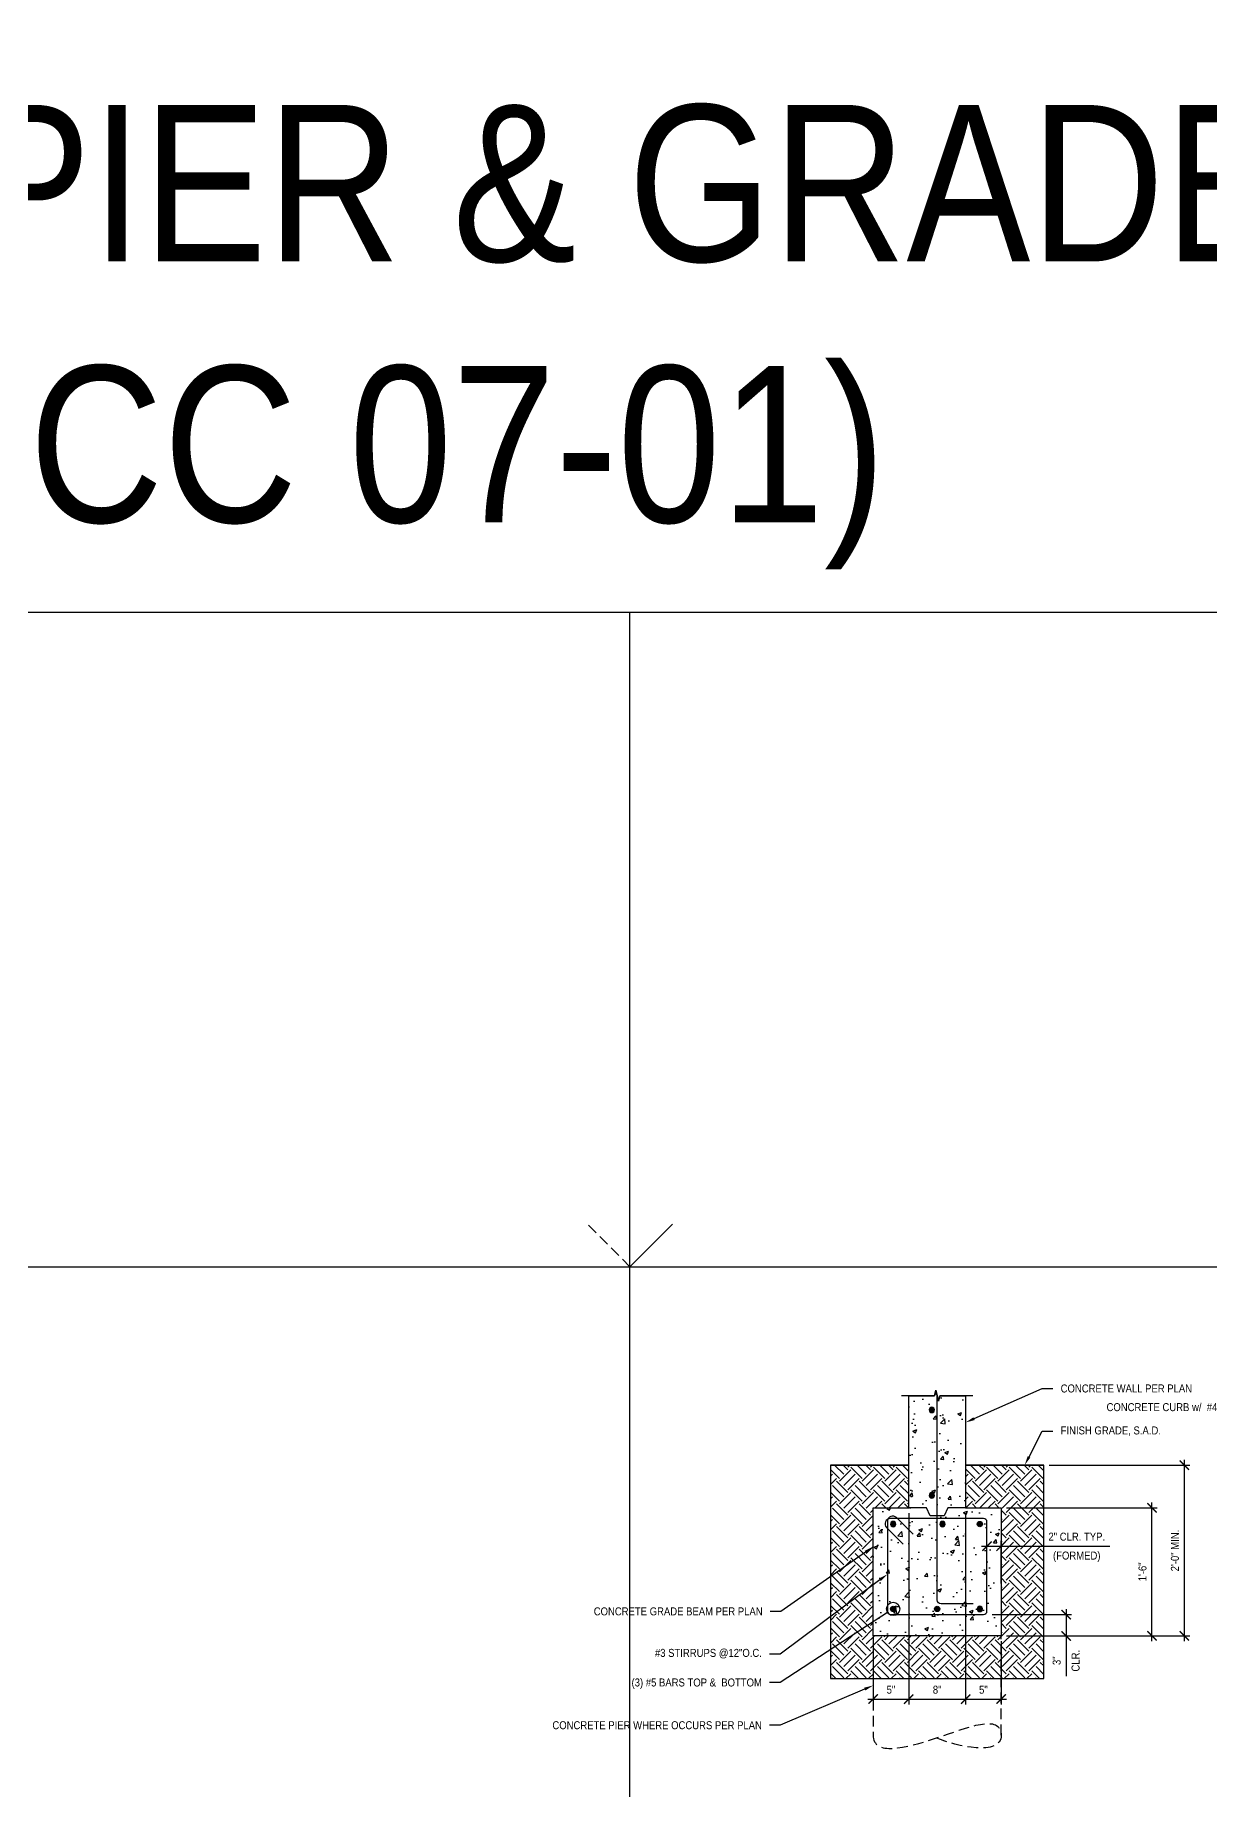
# Model space of a CAD drawing. Header units: inches. Extents: x -2661 to 42767, y -1222 to 9099.
# Drawn here: x -472.4 to -307.2, y 1586 to 1832.7 of the extents above; entities that cross this region are included whole.
import ezdxf
from ezdxf import colors
from ezdxf.entities.mleader import LeaderData, LeaderLine
from ezdxf.math import Vec2, Vec3

# ---------------------------------------------------------------- set-up
doc = ezdxf.new("R2010")
doc.units = ezdxf.units.IN
doc.header["$LTSCALE"] = 12
doc.header["$MEASUREMENT"] = 0
doc.header["$PDMODE"] = 3
doc.linetypes.add('HIDDEN2', pattern=[0.1875, 0.125, -0.0625])
doc.layers.get('0').update_dxf_attribs({"linetype": 'CONTINUOUS'})
doc.layers.get('DefPoints').update_dxf_attribs({"color": 251, "linetype": 'CONTINUOUS'})
doc.layers.add('DESIGNER COMMENTS', color=221, linetype='CONTINUOUS', plot=False)
doc.layers.add('S-ANNO-GRID-NONPLOT', color=251, linetype='CONTINUOUS', plot=False)
for name, color, linetype in [('S-ANNO-DIMS', 2, 'CONTINUOUS'), ('S-ANNO-NOTE', 4, 'CONTINUOUS'), ('S-BREAK', 2, 'CONTINUOUS'), ('S-CONC', 4, 'CONTINUOUS'), ('S-GRADE', 3, 'CONTINUOUS'), ('S-REBAR', 7, 'CONTINUOUS')]:
    doc.layers.add(name, color=color, linetype=linetype)
doc.layers.add('S-ANNO-NONPLOT', color=253, linetype='CONTINUOUS', plot=False, transparency=0.5)
doc.layers.add('S-HATCH-SOIL', color=7, linetype='CONTINUOUS', true_color=0x8f8f8f, transparency=0.8)
doc.layers.add('S-HATCH2', color=2, linetype='CONTINUOUS', transparency=0.5)
doc.styles.add('Arial', font='arial.ttf', dxfattribs={"width": 0.85})
doc.dimstyles.new('DIM-12_Se', dxfattribs={"dimscale": 12, "dimtxt": 0.09375, "dimasz": 0.109375, "dimexe": 0.0625, "dimexo": 0.0625, "dimgap": 0.0625, "dimtad": 1, "dimdec": 4, "dimzin": 11, "dimdsep": 46, "dimlunit": 4, "dimtxsty": 'Arial', "dimblk": 'ARCHTICK', "dimcen": 0.125, "dimdle": 0.0625, "dimclrd": 256, "dimclre": 256, "dimclrt": 4, "dimadec": 0, "dimazin": 0, "dimtfac": 0.75, "dimtdec": 4, "dimtmove": 0, "dimatfit": 3, "dimfxl": 1, "dimfrac": 1, "dimtolj": 1, "dimtzin": 0, "dimarcsym": 0})

# ---------------------------------------------------------------- blocks, each defined once
blk = doc.blocks.new('Se_24x36_STARTERS_GRID')
for p, q in [((-372.84, 276), (-279.63, 276)), ((-279.63, -92), (-279.63, 276)), ((-279.63, 276), (-186.42, 276)), ((-279.63, 184), (-273.63, 190)), ((-372.84, 184), (-279.63, 184)), ((-279.63, 184), (-186.42, 184))]:
    blk.add_line(p, q)
at = {"linetype": 'HIDDEN2'}
blk.add_line((-279.63, 184), (-285.63, 190), dxfattribs=at)
blk = doc.blocks.new('*U521')
h = blk.add_hatch(color=256)
h.dxf.hatch_style = 1
h.paths.add_polyline_path([(0.375, 0, 1), (-0.375, 0, 1)])
at = {"color": 0}
blk.add_circle((0, 0), 0.375, dxfattribs=at)
blk = doc.blocks.new('_ARCHTICK')
at = {"color": 0, "linetype": 'ByBlock', "const_width": 0.15}
blk.add_lwpolyline([(-0.5, -0.5), (0.5, 0.5)], dxfattribs=at)
blk = doc.blocks.new('*D2155')
at = {"layer": 'DefPoints', "color": 0, "transparency": 16777216}
for p in [(-349.53, 1625.66), (-354.53, 1607.66), (-349.53, 1598.77)]:
    blk.add_point(p, dxfattribs=at)
at = {"layer": 'S-ANNO-DIMS', "lineweight": -2, "transparency": 16777216}
for p, q in [((-349.53, 1624.91), (-349.53, 1598.02)), ((-354.53, 1606.91), (-354.53, 1598.02)), ((-355.28, 1598.77), (-348.78, 1598.77))]:
    blk.add_line(p, q, dxfattribs=at)
at = {"layer": 'S-ANNO-DIMS', "lineweight": -2, "transparency": 16777216, "xscale": 1.3125, "yscale": 1.3125, "zscale": 1.3125, "rotation": 180}
blk.add_blockref('_ARCHTICK', (-354.53, 1598.77), dxfattribs=at)
at = {"layer": 'S-ANNO-DIMS', "lineweight": -2, "transparency": 16777216, "xscale": 1.3125, "yscale": 1.3125, "zscale": 1.3125}
blk.add_blockref('_ARCHTICK', (-349.53, 1598.77), dxfattribs=at)
at = {"layer": 'S-ANNO-DIMS', "color": 4, "transparency": 16777216, "insert": (-352.03, 1600.09), "char_height": 1.125, "attachment_point": 5, "style": 'Arial'}
blk.add_mtext('\\A1;5"', dxfattribs=at)
blk = doc.blocks.new('*D2156')
at = {"layer": 'DefPoints', "color": 0, "transparency": 16777216}
for p in [(-349.53, 1625.66), (-341.53, 1625.66), (-341.53, 1598.77)]:
    blk.add_point(p, dxfattribs=at)
at = {"layer": 'S-ANNO-DIMS', "lineweight": -2, "transparency": 16777216}
for p, q in [((-349.53, 1624.91), (-349.53, 1598.02)), ((-341.53, 1624.91), (-341.53, 1598.02)), ((-350.28, 1598.77), (-340.78, 1598.77))]:
    blk.add_line(p, q, dxfattribs=at)
at = {"layer": 'S-ANNO-DIMS', "lineweight": -2, "transparency": 16777216, "xscale": 1.3125, "yscale": 1.3125, "zscale": 1.3125, "rotation": 180}
blk.add_blockref('_ARCHTICK', (-349.53, 1598.77), dxfattribs=at)
at = {"layer": 'S-ANNO-DIMS', "lineweight": -2, "transparency": 16777216, "xscale": 1.3125, "yscale": 1.3125, "zscale": 1.3125}
blk.add_blockref('_ARCHTICK', (-341.53, 1598.77), dxfattribs=at)
at = {"layer": 'S-ANNO-DIMS', "color": 4, "transparency": 16777216, "insert": (-345.53, 1600.09), "char_height": 1.125, "attachment_point": 5, "style": 'Arial'}
blk.add_mtext('\\A1;8"', dxfattribs=at)
blk = doc.blocks.new('*D2157')
at = {"layer": 'DefPoints', "color": 0, "transparency": 16777216}
for p in [(-341.53, 1625.66), (-336.53, 1607.66), (-336.53, 1598.77)]:
    blk.add_point(p, dxfattribs=at)
at = {"layer": 'S-ANNO-DIMS', "lineweight": -2, "transparency": 16777216}
for p, q in [((-341.53, 1624.91), (-341.53, 1598.02)), ((-336.53, 1606.91), (-336.53, 1598.02)), ((-342.28, 1598.77), (-335.78, 1598.77))]:
    blk.add_line(p, q, dxfattribs=at)
at = {"layer": 'S-ANNO-DIMS', "lineweight": -2, "transparency": 16777216, "xscale": 1.3125, "yscale": 1.3125, "zscale": 1.3125, "rotation": 180}
blk.add_blockref('_ARCHTICK', (-341.53, 1598.77), dxfattribs=at)
at = {"layer": 'S-ANNO-DIMS', "lineweight": -2, "transparency": 16777216, "xscale": 1.3125, "yscale": 1.3125, "zscale": 1.3125}
blk.add_blockref('_ARCHTICK', (-336.53, 1598.77), dxfattribs=at)
at = {"layer": 'S-ANNO-DIMS', "color": 4, "transparency": 16777216, "insert": (-339.03, 1600.09), "char_height": 1.125, "attachment_point": 5, "style": 'Arial'}
blk.add_mtext('\\A1;5"', dxfattribs=at)
blk = doc.blocks.new('*D2158')
at = {"layer": 'DefPoints', "color": 0, "transparency": 16777216}
for p in [(-338.53, 1610.66), (-336.53, 1607.66), (-327.39, 1607.66)]:
    blk.add_point(p, dxfattribs=at)
at = {"layer": 'S-ANNO-DIMS', "lineweight": -2, "transparency": 16777216}
for p, q in [((-337.78, 1610.66), (-326.64, 1610.66)), ((-327.39, 1611.41), (-327.39, 1607.66)), ((-335.78, 1607.66), (-326.64, 1607.66)), ((-327.39, 1607.66), (-327.39, 1601.99))]:
    blk.add_line(p, q, dxfattribs=at)
at = {"layer": 'S-ANNO-DIMS', "lineweight": -2, "transparency": 16777216, "xscale": 1.3125, "yscale": 1.3125, "zscale": 1.3125}
for p, rotation in [((-327.39, 1610.66), 90), ((-327.39, 1607.66), 270)]:
    blk.add_blockref('_ARCHTICK', p, dxfattribs=dict(at, rotation=rotation))
at = {"layer": 'S-ANNO-DIMS', "color": 4, "transparency": 16777216, "char_height": 1.125, "attachment_point": 5, "rotation": 90, "style": 'Arial'}
for s, insert in [('\\A1;3"', (-328.72, 1604.17)), ('\\A1;CLR.', (-326.06, 1604.17))]:
    blk.add_mtext(s, dxfattribs=dict(at, insert=insert))
blk = doc.blocks.new('*D2159')
at = {"layer": 'DefPoints', "color": 0, "transparency": 16777216}
for p in [(-336.53, 1625.66), (-315.32, 1625.66), (-336.53, 1607.66)]:
    blk.add_point(p, dxfattribs=at)
at = {"layer": 'S-ANNO-DIMS', "lineweight": -2, "transparency": 16777216}
for p, q in [((-335.78, 1625.66), (-314.57, 1625.66)), ((-315.32, 1606.91), (-315.32, 1626.41)), ((-335.78, 1607.66), (-314.57, 1607.66))]:
    blk.add_line(p, q, dxfattribs=at)
at = {"layer": 'S-ANNO-DIMS', "lineweight": -2, "transparency": 16777216, "xscale": 1.3125, "yscale": 1.3125, "zscale": 1.3125}
for p, rotation in [((-315.32, 1625.66), 90), ((-315.32, 1607.66), 270)]:
    blk.add_blockref('_ARCHTICK', p, dxfattribs=dict(at, rotation=rotation))
at = {"layer": 'S-ANNO-DIMS', "color": 4, "transparency": 16777216, "insert": (-316.65, 1616.66), "char_height": 1.125, "attachment_point": 5, "rotation": 90, "style": 'Arial'}
blk.add_mtext('\\A1;1\'-6"', dxfattribs=at)
blk = doc.blocks.new('*D2151')
at = {"layer": 'DefPoints', "color": 0, "transparency": 16777216}
for p in [(-330.53, 1631.66), (-310.76, 1631.66), (-331.46, 1607.66)]:
    blk.add_point(p, dxfattribs=at)
at = {"layer": 'S-ANNO-DIMS', "lineweight": -2, "transparency": 16777216}
for p, q in [((-329.78, 1631.66), (-310.01, 1631.66)), ((-310.76, 1606.91), (-310.76, 1632.41)), ((-330.71, 1607.66), (-310.01, 1607.66))]:
    blk.add_line(p, q, dxfattribs=at)
at = {"layer": 'S-ANNO-DIMS', "lineweight": -2, "transparency": 16777216, "xscale": 1.3125, "yscale": 1.3125, "zscale": 1.3125}
for p, rotation in [((-310.76, 1631.66), 90), ((-310.76, 1607.66), 270)]:
    blk.add_blockref('_ARCHTICK', p, dxfattribs=dict(at, rotation=rotation))
at = {"layer": 'S-ANNO-DIMS', "color": 4, "transparency": 16777216, "insert": (-312.09, 1619.66), "char_height": 1.125, "attachment_point": 5, "rotation": 90, "style": 'Arial'}
blk.add_mtext('\\A1;2\'-0" MIN.', dxfattribs=at)
blk = doc.blocks.new('_DotBlank')
at = {"color": 0, "lineweight": -2}
blk.add_line((-0.5, 0), (-1, 0), dxfattribs=at)
blk.add_circle((0, 0), 0.5, dxfattribs=at)
blk = doc.blocks.new('*D2152')
at = {"layer": 'DefPoints', "color": 0, "transparency": 16777216}
for p in [(-336.53, 1620.27), (-338.53, 1614.26), (-336.53, 1614.26)]:
    blk.add_point(p, dxfattribs=at)
at = {"layer": 'S-ANNO-DIMS', "lineweight": -2, "transparency": 16777216}
for p, q in [((-338.53, 1615.01), (-338.53, 1621.02)), ((-336.53, 1615.01), (-336.53, 1621.02)), ((-339.28, 1620.27), (-336.53, 1620.27)), ((-336.53, 1620.27), (-321.24, 1620.27))]:
    blk.add_line(p, q, dxfattribs=at)
at = {"layer": 'S-ANNO-DIMS', "lineweight": -2, "transparency": 16777216, "xscale": 1.3125, "yscale": 1.3125, "zscale": 1.3125, "rotation": 180}
blk.add_blockref('_ARCHTICK', (-338.53, 1620.27), dxfattribs=at)
at = {"layer": 'S-ANNO-DIMS', "lineweight": -2, "transparency": 16777216, "xscale": 1.3125, "yscale": 1.3125, "zscale": 1.3125}
blk.add_blockref('_ARCHTICK', (-336.53, 1620.27), dxfattribs=at)
at = {"layer": 'S-ANNO-DIMS', "color": 4, "transparency": 16777216, "char_height": 1.125, "width": 8.7878, "attachment_point": 5, "style": 'Arial'}
for s, insert in [('\\A1;2" CLR. TYP.', (-325.9, 1621.6)), ('\\A1;(FORMED)', (-325.9, 1618.78))]:
    blk.add_mtext(s, dxfattribs=dict(at, insert=insert))
blk = doc.blocks.new('*U226')
at = {"color": 0, "linetype": 'ByBlock'}
blk.add_open_spline([(0, 0), (0, -2.97), (9.04, -0.78), (17.92, 3.04), (18.01, 0), (18.01, -3.04), (11.7, -1.6), (8.9, -0.41)], degree=3, knots=[0, 0, 0, 0, 8.908055, 18.018583, 18.018583, 18.018583, 27.129112, 27.129112, 27.129112, 27.129112], dxfattribs=at)

msp = doc.modelspace()

# ---------------------------------------------------------------- hatches: boundary and pattern name
at = {"layer": 'S-HATCH-SOIL'}
h = msp.add_hatch(dxfattribs=at)
h.set_pattern_fill('EARTH', color=256, scale=9, angle=45, style=0)
h.set_pattern_definition([(45, (-4065.087, -1630.151), (0, 3.1819805), [2.25, -2.25]), (45, (-4065.6837, -1629.5544), (0, 3.1819805), [2.25, -2.25]), (45, (-4066.2803, -1628.9578), (0, 3.1819805), [2.25, -2.25]), (135, (-4066.2803, -1628.56), (-3.1819805, 4e-16), [2.25, -2.25]), (135, (-4065.6837, -1627.9634), (-3.1819805, 4e-16), [2.25, -2.25]), (135, (-4065.087, -1627.3668), (-3.1819805, 4e-16), [2.25, -2.25])])
h.paths.add_polyline_path([(-330.52728, 1631.6629), (-341.52728, 1631.6629), (-341.52728, 1625.6629), (-336.52728, 1625.6629), (-336.52728, 1607.6629), (-354.52728, 1607.6629), (-354.52728, 1625.6629), (-349.52728, 1625.6629), (-349.52728, 1631.6629), (-360.52728, 1631.6629), (-360.52728, 1601.6629), (-330.52728, 1601.6629)])
at = {"layer": 'S-HATCH2'}
h = msp.add_hatch(dxfattribs=at)
h.set_pattern_fill('AR-CONC', color=256, scale=0.75, style=0)
h.set_pattern_definition([(50, (-1529.4955, 737.061), (5.379451, -0.470641), [0.5625, -6.1875]), (355, (-1529.4955, 737.061), (-1.040635, 5.64144), [0.45, -4.95]), (100.45144, (-1529.0473, 737.022), (4.338816, 5.1708), [0.478051, -5.258566]), (46.1842, (-1529.4955, 738.561), (8.00431, -1.241395), [0.84375, -9.28125]), (96.63564, (-1528.8285, 738.4576), (7.009965, 7.30589), [0.717078, -7.887853]), (351.18416, (-1529.4955, 738.561), (7.009965, 7.30589), [0.675, -7.425]), (21, (-1528.7455, 738.186), (4.476803, -3.019642), [0.5625, -6.1875]), (326, (-1528.7455, 738.186), (1.824865, 5.438625), [0.45, -4.95]), (71.45144, (-1528.3725, 737.9344), (6.301668, 2.418984), [0.478051, -5.258566]), (37.5, (-1529.4955, 737.061), (0.091199, 2.496704), [0, -4.89, 0, -5.025, 0, -4.96875]), (7.5, (-1529.4955, 737.061), (1.9730215, 2.958088), [0, -2.865, 0, -4.7775, 0, -1.89375]), (327.5, (-1531.168, 737.061), (4.0036683, -0.1691615), [0, -1.875, 0, -5.85, 0, -7.7625]), (317.5, (-1531.918, 737.061), (4.373896, 0.750787), [0, -2.4375, 0, -3.885, 0, -5.5125])])
h.paths.add_polyline_path([(-336.52728, 1607.6629), (-354.52728, 1607.6629), (-354.52728, 1625.6629), (-349.52728, 1625.6629), (-349.52728, 1641.4129), (-345.90586, 1641.4129), (-345.71657, 1642.19125), (-345.338, 1640.63455), (-345.14871, 1641.4129), (-341.52728, 1641.4129), (-341.52728, 1625.6629), (-336.52728, 1625.6629)])

# ---------------------------------------------------------------- linework, layer by layer
at = {"layer": 'S-ANNO-NONPLOT'}
msp.add_lwpolyline([(-330.52728, 1631.6629), (-341.52728, 1631.6629), (-341.52728, 1625.6629), (-336.52728, 1625.6629), (-336.52728, 1607.6629), (-354.52728, 1607.6629), (-354.52728, 1625.6629), (-349.52728, 1625.6629), (-349.52728, 1631.6629), (-360.52728, 1631.6629), (-360.52728, 1601.6629), (-330.52728, 1601.6629)], close=True, dxfattribs=at)
at = {"layer": 'S-BREAK'}
msp.add_lwpolyline([(-340.52728, 1641.4129), (-345.14871, 1641.4129), (-345.338, 1640.63455), (-345.71657, 1642.19125), (-345.90586, 1641.4129), (-350.52728, 1641.4129)], dxfattribs=at)
at = {"layer": 'S-CONC'}
msp.add_lwpolyline([(-336.52728, 1607.6629), (-354.52728, 1607.6629), (-354.52728, 1625.6629), (-349.52728, 1625.6629), (-349.52728, 1641.4129), (-345.90586, 1641.4129), (-345.71657, 1642.19125), (-345.338, 1640.63455), (-345.14871, 1641.4129), (-341.52728, 1641.4129), (-341.52728, 1625.6629), (-336.52728, 1625.6629)], close=True, dxfattribs=at)
msp.add_lwpolyline([(-341.52728, 1625.6629), (-344.02728, 1625.6629), (-344.52728, 1624.55733), (-346.52728, 1624.55733), (-347.02728, 1625.6629), (-349.52728, 1625.6629)], dxfattribs=at)
at = {"layer": 'S-CONC', "color": 2, "linetype": 'HIDDEN2'}
msp.add_lwpolyline([(-336.52728, 1593.7228), (-336.52728, 1607.6629), (-354.52728, 1607.6629), (-354.53435, 1593.71948)], dxfattribs=at)
at = {"layer": 'S-GRADE'}
for p, q in [((-360.52728, 1631.6629), (-349.52728, 1631.6629)), ((-341.52728, 1631.6629), (-330.52728, 1631.6629))]:
    msp.add_line(p, q, dxfattribs=at)
at = {"layer": 'S-REBAR'}
for points in [[(-340.46674, 1612.1629), (-344.96674, 1612.1629, -0.414213562), (-345.52728, 1612.72345), (-345.52728, 1641.4129)], [(-348.9165, 1621.94662), (-351.24695, 1624.27707, 0.668178638), (-352.52728, 1623.74674), (-352.52728, 1611.14896, 0.414213562), (-352.04123, 1610.6629), (-339.01334, 1610.6629, 0.414213562), (-338.52728, 1611.14896), (-338.52728, 1623.67684, 0.414213562), (-339.01334, 1624.1629), (-352.11112, 1624.1629, 0.668178638), (-352.64145, 1622.88257), (-350.311, 1620.55212)]]:
    msp.add_lwpolyline(points, format="xyb", dxfattribs=at)

# ---------------------------------------------------------------- block references
at = {"layer": 'S-ANNO-GRID-NONPLOT'}
msp.add_blockref('Se_24x36_STARTERS_GRID', (-109.09998, 1475.54657), dxfattribs=at)
at = {"layer": 'S-CONC', "color": 2, "linetype": 'HIDDEN2'}
msp.add_blockref('*U226', (-354.53435, 1593.71948), dxfattribs=at)
at = {"layer": 'S-REBAR', "linetype": 'ByBlock', "xscale": -1}
for p in [(-346.27728, 1639.4129), (-346.27728, 1627.4129), (-351.72049, 1623.38527), (-344.77728, 1623.38527)]:
    msp.add_blockref('*U521', p, dxfattribs=at)
at = {"layer": 'S-REBAR', "linetype": 'ByBlock'}
msp.add_blockref('*U521', (-339.52728, 1623.38527), dxfattribs=at)
at = {"layer": 'S-REBAR', "linetype": 'ByBlock', "rotation": 180}
for p in [(-351.72049, 1611.44054), (-345.52728, 1611.44054)]:
    msp.add_blockref('*U521', p, dxfattribs=at)
at = {"layer": 'S-REBAR', "linetype": 'ByBlock', "xscale": -1, "rotation": 180}
msp.add_blockref('*U521', (-339.52728, 1611.44054), dxfattribs=at)

# ---------------------------------------------------------------- texts
at = {"layer": 'S-ANNO-NOTE', "color": 2, "insert": (-481.93637, 1757.54657), "char_height": 22, "width": 291.3073085, "attachment_point": 7, "style": 'Arial'}
msp.add_mtext('\\A1;\\pxql,t10;PIER & GRADE BEAM (CC 07-01)', dxfattribs=at)

# ---------------------------------------------------------------- dimensions: what is measured, and where the dimension line sits
at = {"layer": 'S-ANNO-DIMS'}
for base, p1, p2, text, picture, middle in [((-310.76495, 1631.6629), (-331.46422, 1607.6629), (-330.52728, 1631.6629), '<> MIN.', '*D2151', (-312.08934, 1619.6629)), ((-327.39216, 1607.6629), (-338.52728, 1610.6629), (-336.52728, 1607.6629), '<>\\XCLR.', '*D2158', (-327.39216, 1604.16994))]:
    dim = msp.add_linear_dim(base=base, p1=p1, p2=p2, angle=90, text=text, dimstyle='DIM-12_Se', dxfattribs=at)
    dim.commit()
    dim.dimension.update_dxf_attribs({"geometry": picture, "text_midpoint": middle})
for base, p1, p2, angle, picture, middle in [((-349.52728, 1598.76632), (-354.52728, 1607.6629), (-349.52728, 1625.6629), 180, '*D2155', (-352.02728, 1600.08841)), ((-341.52728, 1598.76632), (-349.52728, 1625.6629), (-341.52728, 1625.6629), 180, '*D2156', (-345.52728, 1600.09071)), ((-336.52728, 1598.76632), (-341.52728, 1625.6629), (-336.52728, 1607.6629), 180, '*D2157', (-339.02728, 1600.08841)), ((-315.32495, 1625.6629), (-336.52728, 1607.6629), (-336.52728, 1625.6629), 90, '*D2159', (-316.64934, 1616.6629))]:
    dim = msp.add_linear_dim(base=base, p1=p1, p2=p2, angle=angle, dimstyle='DIM-12_Se', dxfattribs=at)
    dim.commit()
    dim.dimension.update_dxf_attribs({"geometry": picture, "text_midpoint": middle})
dim = msp.add_linear_dim(base=(-336.52728, 1620.26716), p1=(-338.52728, 1614.26004), p2=(-336.52728, 1614.26004), angle=180, text='<> CLR. TYP.\\X (FORMED)', dimstyle='DIM-12_Se', dxfattribs=at)
dim.commit()
dim.dimension.update_dxf_attribs({"geometry": '*D2152', "text_midpoint": (-325.8978, 1620.26716), "dimtype": 160})

# ---------------------------------------------------------------- leaders
at = {"layer": 'DESIGNER COMMENTS'}
ml = msp.add_multileader_mtext('Standard', dxfattribs=at)
ml.set_content('\\A1;{\\C221;**OR REMOVE BLOCKING  AND CHECK STEEL BEAM FOR COMPRESSION/FULLY UNBRACED**}', color=4, style='Arial')
ml.set_leader_properties(color=2)
ml.build(insert=Vec2(0, 0))
ml.multileader.update_dxf_attribs({"dogleg_length": 0.36, "arrow_head_size": 1.3125, "scale": 12})
ctx = ml.context
ctx.base_point, ctx.scale, ctx.char_height, ctx.arrow_head_size, ctx.landing_gap_size, ctx.plane_origin = Vec3(-821.89359, 2812.87241), 12, 1.125, 1.3125, 1.08, Vec3(-798.84089, 3112.57783)
ctx.text_align_type = 2
notes = []
notes.append((ctx, [(0, (0, 0, 0), (0, 0), (1, 0), 1, [])]))
ctx.mtext.insert, ctx.mtext.width, ctx.mtext.alignment, ctx.mtext.flow_direction = Vec3(-803.19341, 2813.4445), 18.6130968, 3, 5
ml = msp.add_multileader_mtext('Standard', dxfattribs=at)
ml.set_content('\\A1;{\\C221;**OR REMOVE BLOCKING  AND CHECK STEEL BEAM FOR COMPRESSION/FULLY UNBRACED**}', color=4, style='Arial')
ml.set_leader_properties(color=2)
ml.build(insert=Vec2(0, 0))
ml.multileader.update_dxf_attribs({"dogleg_length": 0.36, "arrow_head_size": 1.3125, "scale": 12})
ctx = ml.context
ctx.base_point, ctx.scale, ctx.char_height, ctx.arrow_head_size, ctx.landing_gap_size, ctx.plane_origin = Vec3(-919.29777, 2809.54938), 12, 1.125, 1.3125, 1.08, Vec3(-896.24507, 3109.25481)
ctx.text_align_type = 2
notes.append((ctx, [(0, (0, 0, 0), (0, 0), (1, 0), 1, [])]))
ctx.mtext.insert, ctx.mtext.width, ctx.mtext.alignment, ctx.mtext.flow_direction = Vec3(-900.59759, 2810.12148), 18.6130968, 3, 5
ml = msp.add_multileader_mtext('Standard', dxfattribs=at)
ml.set_content('\\A1;{\\C221;**OR REMOVE BLOCKING  AND CHECK STEEL BEAM FOR COMPRESSION/FULLY UNBRACED**}', color=4, style='Arial')
ml.set_leader_properties(color=2)
ml.build(insert=Vec2(0, 0))
ml.multileader.update_dxf_attribs({"dogleg_length": 0.36, "arrow_head_size": 1.3125, "scale": 12})
ctx = ml.context
ctx.base_point, ctx.scale, ctx.char_height, ctx.arrow_head_size, ctx.landing_gap_size, ctx.plane_origin = Vec3(-899.76304, 2702.80006), 12, 1.125, 1.3125, 1.08, Vec3(-876.71034, 3002.50548)
ctx.text_align_type = 2
notes.append((ctx, [(0, (0, 0, 0), (0, 0), (1, 0), 1, [])]))
ctx.mtext.insert, ctx.mtext.width, ctx.mtext.alignment, ctx.mtext.flow_direction = Vec3(-881.06286, 2703.37215), 18.6130968, 3, 5
ml = msp.add_multileader_mtext('Standard', dxfattribs=at)
ml.set_content('\\A1;{\\C221;**OR REMOVE BLOCKING  AND CHECK STEEL BEAM FOR COMPRESSION/FULLY UNBRACED**}', color=4, style='Arial')
ml.set_leader_properties(color=2)
ml.build(insert=Vec2(0, 0))
ml.multileader.update_dxf_attribs({"dogleg_length": 0.36, "arrow_head_size": 1.3125, "scale": 12})
ctx = ml.context
ctx.base_point, ctx.scale, ctx.char_height, ctx.arrow_head_size, ctx.landing_gap_size, ctx.plane_origin = Vec3(-801.79391, 2704.25533), 12, 1.125, 1.3125, 1.08, Vec3(-778.74122, 3003.96076)
ctx.text_align_type = 2
notes.append((ctx, [(0, (0, 0, 0), (0, 0), (1, 0), 1, [])]))
ctx.mtext.insert, ctx.mtext.width, ctx.mtext.alignment, ctx.mtext.flow_direction = Vec3(-783.09374, 2704.82743), 18.6130968, 3, 5
ml = msp.add_multileader_mtext('Standard', dxfattribs=at)
ml.set_content('\\A1;{\\C221;**OR REMOVE BLOCKING  AND CHECK STEEL BEAM FOR COMPRESSION/FULLY UNBRACED**}', color=4, style='Arial')
ml.set_leader_properties(color=2)
ml.build(insert=Vec2(0, 0))
ml.multileader.update_dxf_attribs({"dogleg_length": 0.36, "arrow_head_size": 1.3125, "scale": 12})
ctx = ml.context
ctx.base_point, ctx.scale, ctx.char_height, ctx.arrow_head_size, ctx.landing_gap_size, ctx.plane_origin = Vec3(-912.68205, 2632.22233), 12, 1.125, 1.3125, 1.08, Vec3(-889.62935, 2924.45911)
ctx.text_align_type = 2
notes.append((ctx, [(0, (0, 0, 0), (0, 0), (1, 0), 1, [])]))
ctx.mtext.insert, ctx.mtext.width, ctx.mtext.alignment, ctx.mtext.flow_direction = Vec3(-893.98187, 2632.79442), 18.6130968, 3, 5
at = {"layer": 'S-ANNO-NOTE'}
ml = msp.add_multileader_mtext('Standard', dxfattribs=at)
ml.set_content('\\A1;STEP TOP OF GRADE BEAM AS REQUIRED FOR LEVEL SURFACE', color=4, style='Arial')
ml.set_leader_properties(color=2)
ml.build(insert=Vec2(0, 0))
ml.multileader.update_dxf_attribs({"dogleg_length": 0.36, "arrow_head_size": 1.3125, "scale": 12})
ctx = ml.context
ctx.base_point, ctx.scale, ctx.char_height, ctx.arrow_head_size, ctx.landing_gap_size, ctx.plane_origin = Vec3(-191.27028, 1738.21091), 12, 1.125, 1.3125, 1.08, Vec3(-120.02065, 2035.98324)
ctx.text_align_type = 2
notes.append((ctx, [(0, (1, 1, 0), (-171.1727, 1738.21091), (-1, 0), 1.5, [(0, [(-158.15521, 1730.85224)], 0, [])])]))
ctx.mtext.insert, ctx.mtext.width, ctx.mtext.alignment, ctx.mtext.flow_direction = Vec3(-173.7527, 1738.78301), 17.75, 3, 5
ml = msp.add_multileader_mtext('Standard', dxfattribs=at)
ml.set_content('\\A1;#4 BAR @12"O.C. EACH WAY EACH FACE WHERE EXTENDED', color=4, style='Arial')
ml.set_leader_properties(color=2)
ml.build(insert=Vec2(0, 0))
ml.multileader.update_dxf_attribs({"dogleg_length": 0.36, "arrow_head_size": 1.3125, "scale": 12})
ctx = ml.context
ctx.base_point, ctx.scale, ctx.char_height, ctx.arrow_head_size, ctx.landing_gap_size, ctx.plane_origin = Vec3(-191.14765, 1732.10617), 12, 1.125, 1.3125, 1.08, Vec3(-120.02065, 2029.11369)
ctx.text_align_type = 2
notes.append((ctx, [(0, (1, 1, 0), (-171.1727, 1732.10617), (-1, 0), 1.5, [(0, [(-158.95453, 1725.84777)], 0, [])])]))
ctx.mtext.insert, ctx.mtext.width, ctx.mtext.alignment, ctx.mtext.flow_direction = Vec3(-173.7527, 1732.66867), 17.75, 3, 5
ml = msp.add_multileader_mtext('Standard', dxfattribs=at)
ml.set_content('\\A1;CONCRETE WALL PER PLAN', color=4, style='Arial')
ml.set_leader_properties(color=2)
ml.build(insert=Vec2(0, 0))
ml.multileader.update_dxf_attribs({"dogleg_length": 0.36, "arrow_head_size": 1.3125, "scale": 12})
ctx = ml.context
ctx.base_point, ctx.scale, ctx.char_height, ctx.arrow_head_size, ctx.landing_gap_size, ctx.plane_origin = Vec3(-329.24035, 1642.42761), 12, 1.125, 1.3125, 1.08, Vec3(-376.78915, 1939.21398)
notes.append((ctx, [(0, (1, 1, 0), (-330.74035, 1642.42761), (1, 0), 1.5, [(0, [(-341.52728, 1637.6629)], 0, [])])]))
ctx.mtext.insert, ctx.mtext.width, ctx.mtext.flow_direction = Vec3(-328.16035, 1642.9997), 19.5918972, 5
ml = msp.add_multileader_mtext('Standard', dxfattribs=at)
ml.set_content('CONCRETE CURB w/  #4 BARS @12"O.C. EACH WAY. CENTER VERTICAL BAR IN CURB', color=4, style='Arial')
ml.set_leader_properties(color=2)
ml.build(insert=Vec2(0, 0))
ml.multileader.update_dxf_attribs({"dogleg_length": 0.36, "arrow_head_size": 1.3125, "scale": 12})
ctx = ml.context
ctx.base_point, ctx.scale, ctx.char_height, ctx.arrow_head_size, ctx.landing_gap_size, ctx.plane_origin = Vec3(-283.26901, 1639.80351), 12, 1.125, 1.3125, 1.08, Vec3(-216.97217, 1950.84945)
ctx.text_align_type = 2
notes.append((ctx, [(0, (1, 1, 0), (-263.4917, 1639.80351), (-1, 0), 1.5, [(0, [(-252.50649, 1630.21302)], 0, [])])]))
ctx.mtext.insert, ctx.mtext.width, ctx.mtext.alignment, ctx.mtext.flow_direction = Vec3(-266.0717, 1640.3756), 16.9898811, 3, 5
ml = msp.add_multileader_mtext('Standard', dxfattribs=at)
ml.set_content('\\A1;{\\C4;FINISH GRADE, S.A.D.}', color=4, style='Arial')
ml.set_leader_properties(color=2)
ml.build(insert=Vec2(0, 0))
ml.multileader.update_dxf_attribs({"dogleg_length": 0.36, "arrow_head_size": 1.3125, "scale": 12})
ctx = ml.context
ctx.base_point, ctx.scale, ctx.char_height, ctx.arrow_head_size, ctx.landing_gap_size, ctx.plane_origin = Vec3(-329.24035, 1636.42761), 12, 1.125, 1.3125, 1.08, Vec3(-376.78915, 1933.21398)
notes.append((ctx, [(0, (1, 1, 0), (-330.74035, 1636.42761), (1, 0), 1.5, [(0, [(-333.22017, 1631.6629)], 0, [])])]))
ctx.mtext.insert, ctx.mtext.width, ctx.mtext.flow_direction = Vec3(-328.16035, 1637.10138), 19.5918972, 5
ml = msp.add_multileader_mtext('Standard', dxfattribs=at)
ml.set_content('CONCRETE GRADE BEAM PER PLAN', color=4, style='Arial')
ml.set_leader_properties(color=2)
ml.build(insert=Vec2(0, 0))
ml.multileader.update_dxf_attribs({"dogleg_length": 0.36, "arrow_head_size": 1.3125, "scale": 12})
ctx = ml.context
ctx.base_point, ctx.scale, ctx.char_height, ctx.arrow_head_size, ctx.landing_gap_size, ctx.plane_origin = Vec3(-387.76385, 1611.10453), 12, 1.125, 1.3125, 1.08, Vec3(-313.46892, 1911.12853)
ctx.text_align_type = 2
notes.append((ctx, [(0, (1, 1, 0), (-367.49667, 1611.10453), (-1, 0), 1.5, [(0, [(-354.52728, 1620.20169)], 0, [])])]))
ctx.mtext.insert, ctx.mtext.width, ctx.mtext.alignment, ctx.mtext.flow_direction = Vec3(-370.07667, 1611.66741), 19.5918972, 3, 5
ml = msp.add_multileader_mtext('Standard', dxfattribs=at)
ml.set_content('#3 STIRRUPS @12"O.C.', color=4, style='Arial')
ml.set_leader_properties(color=2)
ml.build(insert=Vec2(0, 0))
ml.multileader.update_dxf_attribs({"dogleg_length": 0.36, "arrow_head_size": 1.3125, "scale": 12})
ctx = ml.context
ctx.base_point, ctx.scale, ctx.char_height, ctx.arrow_head_size, ctx.landing_gap_size, ctx.plane_origin = Vec3(-386.17374, 1605.10453), 12, 1.125, 1.3125, 1.08, Vec3(-321.68457, 1889.71962)
ctx.text_align_type = 2
notes.append((ctx, [(0, (1, 1, 0), (-367.59859, 1605.10453), (-1, 0), 1.5, [(0, [(-352.52728, 1616.32316)], 0, [])])]))
ctx.mtext.insert, ctx.mtext.width, ctx.mtext.alignment, ctx.mtext.flow_direction = Vec3(-370.17859, 1605.8324), 16.9232256, 3, 5
ml = msp.add_multileader_mtext('Standard', dxfattribs=at)
ml.set_content('(3) #5 BARS TOP &  BOTTOM', color=4, style='Arial')
ml.set_leader_properties(color=2)
ml.set_arrow_properties(name='DOTBLANK')
ml.build(insert=Vec2(0, 0))
ml.multileader.update_dxf_attribs({"dogleg_length": 0.36, "arrow_head_size": 1.875, "scale": 12})
ctx = ml.context
ctx.base_point, ctx.scale, ctx.char_height, ctx.arrow_head_size, ctx.landing_gap_size, ctx.plane_origin = Vec3(-383.02516, 1601.10453), 12, 1.125, 1.875, 1.08, Vec3(-313.46892, 1901.54959)
ctx.text_align_type = 2
notes.append((ctx, [(0, (1, 1, 0), (-367.59859, 1601.10453), (-1, 0), 1.5, [(0, [(-351.72049, 1611.44054)], 0, [])])]))
ctx.mtext.insert, ctx.mtext.width, ctx.mtext.alignment, ctx.mtext.flow_direction = Vec3(-370.17859, 1601.67662), 14.0829149, 3, 5
ml = msp.add_multileader_mtext('Standard', dxfattribs=at)
ml.set_content('CONCRETE PIER WHERE OCCURS PER PLAN', color=4, style='Arial')
ml.set_leader_properties(color=2)
ml.build(insert=Vec2(0, 0))
ml.multileader.update_dxf_attribs({"dogleg_length": 0.36, "arrow_head_size": 1.3125, "scale": 12})
ctx = ml.context
ctx.base_point, ctx.scale, ctx.char_height, ctx.arrow_head_size, ctx.landing_gap_size, ctx.plane_origin = Vec3(-385.4758, 1595.10453), 12, 1.125, 1.3125, 1.08, Vec3(-431.44576, 1880.59494)
ctx.text_align_type = 2
notes.append((ctx, [(1, (1, 1, 0), (-367.59859, 1595.10453), (-1, 0), 1.5, [(0, [(-354.53082, 1600.69119)], 0, [])])]))
ctx.mtext.insert, ctx.mtext.width, ctx.mtext.alignment, ctx.mtext.flow_direction = Vec3(-370.17859, 1595.66703), 14.7013617, 3, 5
for ctx, leaders in notes:
    for number, flags, end, landing, length, lines in leaders:
        leader = LeaderData()
        leader.index, (leader.has_last_leader_line, leader.has_dogleg_vector, leader.attachment_direction) = number, flags
        leader.last_leader_point, leader.dogleg_vector, leader.dogleg_length = Vec3(end), Vec3(landing), length
        for number, points, colour, breaks in lines:
            line = LeaderLine()
            line.index, line.vertices, line.color, line.breaks = number, Vec3.list(points), colors.encode_raw_color(colour), breaks
            leader.lines.append(line)
        ctx.leaders.append(leader)

doc.saveas('drawing.dxf')
